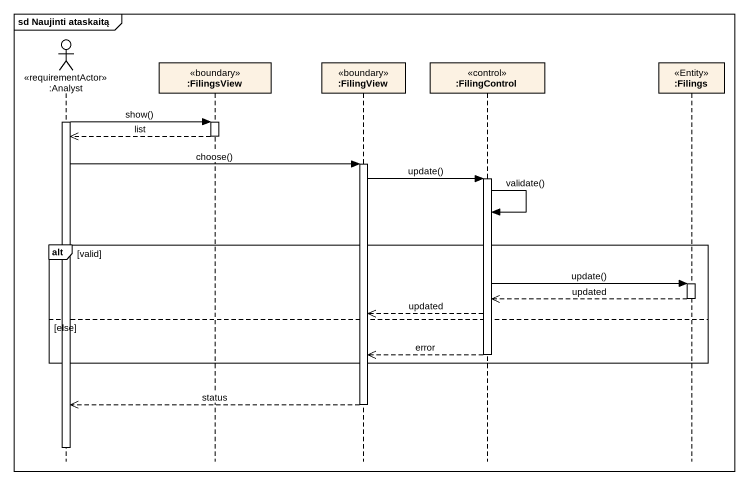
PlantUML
@startuml
mainframe sd Naujinti ataskaitą
hide footbox
actor ":Analyst" as Analyst <<requirementActor>>
participant ":FilingsView" as FilingsView <<boundary>>
participant ":FilingView" as FilingView <<boundary>>
participant ":FilingControl" as FilingControl <<control>>
participant ":Filings" as Filings <<Entity>>

activate Analyst
Analyst -> FilingsView : show()
activate FilingsView
FilingsView -->> Analyst : list
deactivate FilingsView
Analyst -> FilingView : choose()
activate FilingView
FilingView -> FilingControl : update()
activate FilingControl
FilingControl -> FilingControl : validate()
alt valid
  FilingControl -> Filings : update()
  activate Filings
  Filings -->> FilingControl : updated
  deactivate Filings
  FilingControl -->> FilingView : updated
else else
  FilingControl -->> FilingView : error
  deactivate FilingControl
end
FilingView -->> Analyst : status
deactivate FilingView
deactivate Analyst
@enduml
